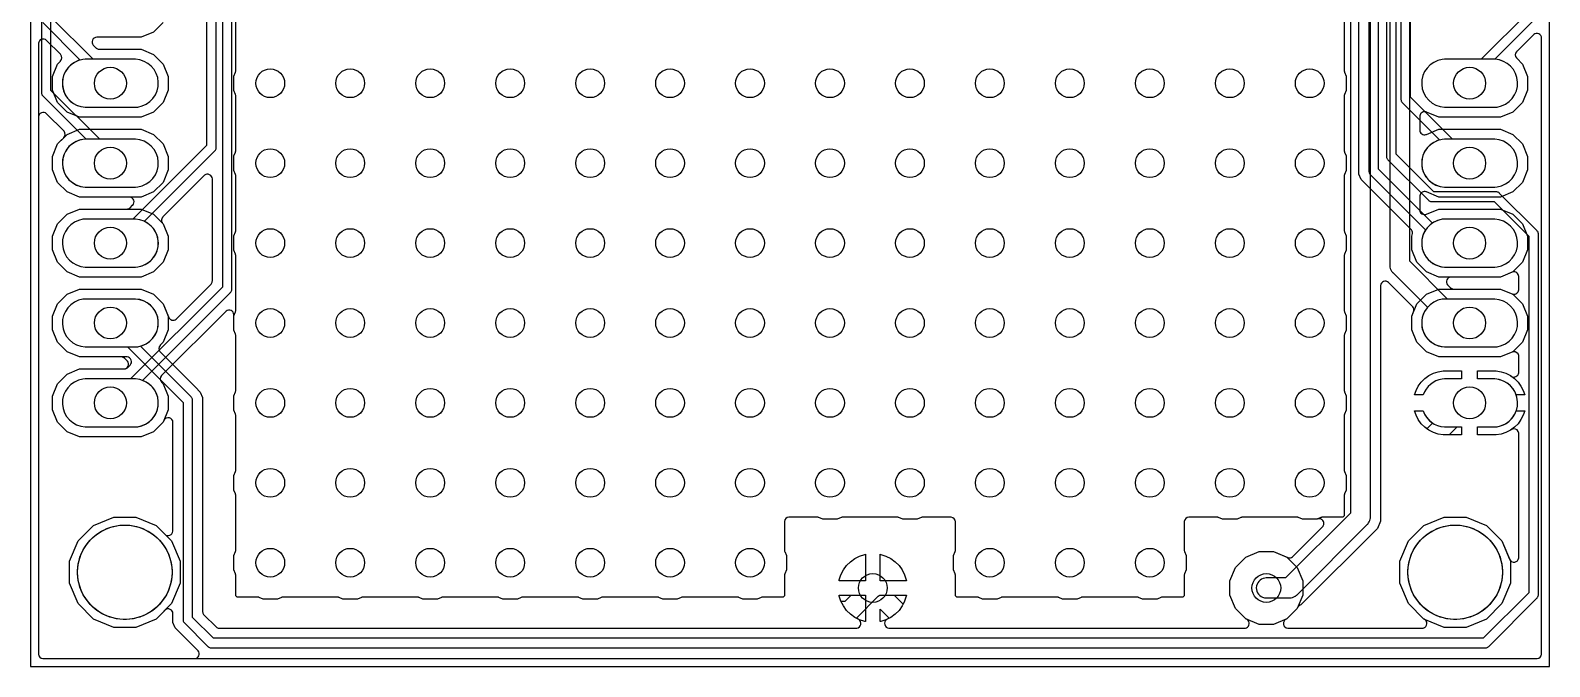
# Model space of a CAD drawing. Header units: millimetres. Extents: x 0 to 48.3, y 0 to 58.
# Drawn here: x 0 to 48.26, y 0 to 20.22 of the extents above; entities that cross this region are included whole.
import ezdxf

# ---------------------------------------------------------------- set-up
doc = ezdxf.new("R2010")
doc.units = ezdxf.units.MM

msp = doc.modelspace()

# ---------------------------------------------------------------- linework, layer by layer
at = {"layer": '16_copper'}
for points in [[(5.598, 44), (5.598, 16.563), (3.258, 14.224), (1.741, 14.224), (1.666, 14.217, 0.906347), (1.741, 12.7), (3.339, 12.7), (3.414, 12.707, 0.74165), (3.628, 14.152), (3.62, 14.155), (5.858, 16.392), (5.861, 16.397), (5.866, 16.401, 0.153125), (5.902, 16.484), (5.902, 16.5), (5.902, 43.937)], [(0.348, 42), (0.348, 18.25), (0.348, 18.244), (0.348, 18.239, 0.153128), (0.382, 18.154), (0.392, 18.142), (1.77, 16.764), (1.741, 16.764, 0.95208), (1.741, 15.24), (3.339, 15.24), (3.414, 15.247, 0.906347), (3.339, 16.764), (2.202, 16.764), (0.652, 18.313), (0.652, 41.937)], [(43.183, 34.94), (43.183, 12.75), (43.183, 12.745), (43.183, 12.741, 0.141261), (43.236, 12.573), (43.242, 12.566), (43.258, 12.545), (43.27, 12.532), (43.275, 12.525), (44.381, 11.42), (44.345, 11.376, 0.599377), (44.921, 10.16), (46.519, 10.16), (46.594, 10.167, 0.906347), (46.519, 11.684), (45.015, 11.684), (43.818, 12.882), (43.818, 38)], [(6.098, 29.25), (6.098, 12.063), (3.178, 9.144), (1.741, 9.144), (1.666, 9.137, 0.906347), (1.741, 7.62), (3.339, 7.62), (3.414, 7.627, 0.777659), (3.564, 9.098), (6.358, 11.892), (6.361, 11.897), (6.366, 11.901, 0.153125), (6.402, 11.984), (6.402, 12), (6.402, 29.187)], [(41.933, 24.618), (41.933, 4.882), (39.868, 2.818), (39.26, 2.818), (39.216, 2.814, 0.845129), (39.199, 2.188), (39.26, 2.183), (40, 2.183), (40.005, 2.183), (40.009, 2.183, 0.141261), (40.177, 2.236), (40.184, 2.242), (40.205, 2.258), (40.218, 2.27), (40.225, 2.275), (42.475, 4.525), (42.478, 4.529), (42.481, 4.532, 0.141258), (42.562, 4.689), (42.562, 4.698), (42.566, 4.723), (42.567, 4.741), (42.568, 4.75), (42.568, 24.75)], [(47.598, 20.813), (46.088, 19.304), (44.921, 19.304), (44.846, 19.297, 0.906347), (44.921, 17.78), (46.519, 17.78), (46.594, 17.787, 0.906299), (46.52, 19.304), (47.858, 20.642)]]:
    msp.add_lwpolyline(points, format="xyb", dxfattribs=at)
for points in [[(47.857, 0.254), (47.861, 0.254, 0.370187), (48.005, 0.391), (48.006, 0.406), (48.006, 19.974), (48.006, 19.975), (48.006, 19.977, 0.622974), (47.757, 20.092), (47.746, 20.081), (47.215, 19.551), (47.213, 19.548), (47.21, 19.545, 0.370187), (47.205, 19.347), (47.215, 19.335), (47.397, 19.153), (47.561, 18.757), (47.561, 18.327), (47.397, 17.931), (47.093, 17.627), (46.697, 17.463), (44.743, 17.463), (44.346, 17.627), (44.343, 17.628), (44.34, 17.629, 0.490278), (44.136, 17.502), (44.135, 17.486), (44.135, 17.058), (44.135, 17.055), (44.135, 17.052, 0.490278), (44.331, 16.912), (44.346, 16.917), (44.743, 17.081), (46.697, 17.081), (47.093, 16.917), (47.397, 16.613), (47.561, 16.217), (47.561, 15.787), (47.397, 15.391), (47.093, 15.087), (46.697, 14.923), (44.743, 14.923), (44.346, 15.087), (44.343, 15.088), (44.34, 15.089, 0.490278), (44.136, 14.962), (44.135, 14.946), (44.135, 14.518), (44.135, 14.515), (44.135, 14.512, 0.490278), (44.331, 14.372), (44.346, 14.377), (44.743, 14.541), (46.697, 14.541), (47.093, 14.377), (47.397, 14.073), (47.561, 13.677), (47.561, 13.247), (47.397, 12.851), (47.093, 12.547), (46.697, 12.383), (45.133, 12.383), (45.132, 12.382), (45.13, 12.382, 0.622971), (45.015, 12.134), (45.026, 12.122), (45.102, 12.046), (45.106, 12.043), (45.11, 12.038, 0.153125), (45.194, 12.002), (45.21, 12.001), (46.697, 12.001), (47.093, 11.837), (47.397, 11.533), (47.561, 11.137), (47.561, 10.707), (47.397, 10.311), (47.093, 10.007), (46.697, 9.843), (44.743, 9.843), (44.347, 10.007), (44.043, 10.311), (43.879, 10.707), (43.879, 11.137), (43.938, 11.281), (43.94, 11.285), (43.942, 11.29, 0.258803), (43.916, 11.435), (43.905, 11.447), (43.145, 12.207), (43.144, 12.208), (43.142, 12.209, 0.622974), (42.886, 12.115), (42.885, 12.099), (42.885, 4.624), (42.788, 4.39), (40.36, 1.962), (40.331, 1.95, 0.111142), (40.277, 1.911), (40.273, 1.907), (40.268, 1.899), (40.261, 1.891, 0.016043), (40.256, 1.882), (40.249, 1.867), (40.24, 1.845), (39.915, 1.52), (39.49, 1.344), (39.03, 1.344), (38.605, 1.52), (38.28, 1.845), (38.104, 2.27), (38.104, 2.73), (38.28, 3.155), (38.605, 3.48), (39.03, 3.656), (39.49, 3.656), (39.939, 3.47), (39.943, 3.468), (39.948, 3.466, 0.258803), (40.093, 3.492), (40.105, 3.503), (41.042, 4.44), (41.043, 4.441), (41.044, 4.442, 0.043728), (41.063, 4.466), (41.069, 4.479), (41.076, 4.492, 0.432655), (40.982, 4.693), (40.968, 4.696), (40.954, 4.699, 0.093209), (40.891, 4.694), (40.876, 4.689), (40.87, 4.686), (40.41, 4.686), (40.285, 4.738), (40.278, 4.74), (40.272, 4.743, 0.050692), (40.242, 4.749), (40.227, 4.75), (38.513, 4.75), (38.507, 4.749), (38.5, 4.749, 0.050697), (38.47, 4.743), (38.455, 4.738), (38.33, 4.686), (37.87, 4.686), (37.745, 4.738), (37.738, 4.74), (37.732, 4.743, 0.050692), (37.702, 4.749), (37.687, 4.75), (36.805, 4.75), (36.801, 4.749), (36.797, 4.75, 0.370187), (36.653, 4.613), (36.652, 4.597), (36.652, 3.715), (36.653, 3.709), (36.653, 3.702, 0.050697), (36.659, 3.672), (36.664, 3.657), (36.716, 3.532), (36.716, 3.072), (36.664, 2.947), (36.662, 2.94), (36.659, 2.934, 0.050692), (36.653, 2.904), (36.652, 2.888), (36.652, 2.254), (36.608, 2.21), (35.973, 2.21), (35.967, 2.209), (35.96, 2.209, 0.050697), (35.93, 2.203), (35.915, 2.198), (35.79, 2.146), (35.33, 2.146), (35.205, 2.198), (35.198, 2.2), (35.192, 2.203, 0.050692), (35.162, 2.209), (35.146, 2.21), (33.433, 2.21), (33.427, 2.209), (33.42, 2.209, 0.050697), (33.39, 2.203), (33.375, 2.198), (33.25, 2.146), (32.79, 2.146), (32.665, 2.198), (32.658, 2.2), (32.652, 2.203, 0.050692), (32.622, 2.209), (32.607, 2.21), (30.893, 2.21), (30.887, 2.209), (30.88, 2.209, 0.050697), (30.85, 2.203), (30.835, 2.198), (30.71, 2.146), (30.25, 2.146), (30.125, 2.198), (30.118, 2.2), (30.112, 2.203, 0.050692), (30.082, 2.209), (30.066, 2.21), (29.432, 2.21), (29.388, 2.254), (29.388, 2.888), (29.387, 2.895), (29.387, 2.902, 0.050697), (29.381, 2.932), (29.376, 2.947), (29.324, 3.072), (29.324, 3.532), (29.376, 3.657), (29.378, 3.664), (29.381, 3.67, 0.050692), (29.387, 3.7), (29.388, 3.715), (29.388, 4.597), (29.387, 4.601), (29.388, 4.605, 0.370187), (29.251, 4.749), (29.235, 4.75), (28.353, 4.75), (28.347, 4.749), (28.34, 4.749, 0.050697), (28.31, 4.743), (28.295, 4.738), (28.17, 4.686), (27.71, 4.686), (27.585, 4.738), (27.578, 4.74), (27.572, 4.743, 0.050692), (27.542, 4.749), (27.527, 4.75), (25.813, 4.75), (25.807, 4.749), (25.8, 4.749, 0.050697), (25.77, 4.743), (25.755, 4.738), (25.63, 4.686), (25.17, 4.686), (25.045, 4.738), (25.038, 4.74), (25.032, 4.743, 0.050692), (25.002, 4.749), (24.986, 4.75), (24.105, 4.75), (24.101, 4.749), (24.097, 4.75, 0.370187), (23.953, 4.613), (23.952, 4.597), (23.952, 3.715), (23.953, 3.709), (23.953, 3.702, 0.050697), (23.959, 3.672), (23.964, 3.657), (24.016, 3.532), (24.016, 3.072), (23.964, 2.947), (23.962, 2.94), (23.959, 2.934, 0.050692), (23.953, 2.904), (23.952, 2.888), (23.952, 2.254), (23.908, 2.21), (23.273, 2.21), (23.267, 2.209), (23.26, 2.209, 0.050697), (23.23, 2.203), (23.215, 2.198), (23.09, 2.146), (22.63, 2.146), (22.505, 2.198), (22.498, 2.2), (22.492, 2.203, 0.050692), (22.462, 2.209), (22.446, 2.21), (20.733, 2.21), (20.727, 2.209), (20.72, 2.209, 0.050697), (20.69, 2.203), (20.675, 2.198), (20.55, 2.146), (20.09, 2.146), (19.965, 2.198), (19.958, 2.2), (19.952, 2.203, 0.050692), (19.922, 2.209), (19.906, 2.21), (18.193, 2.21), (18.187, 2.209), (18.18, 2.209, 0.050697), (18.15, 2.203), (18.135, 2.198), (18.01, 2.146), (17.55, 2.146), (17.425, 2.198), (17.418, 2.2), (17.412, 2.203, 0.050692), (17.382, 2.209), (17.366, 2.21), (15.653, 2.21), (15.647, 2.209), (15.64, 2.209, 0.050697), (15.61, 2.203), (15.595, 2.198), (15.47, 2.146), (15.01, 2.146), (14.885, 2.198), (14.878, 2.2), (14.872, 2.203, 0.050692), (14.842, 2.209), (14.826, 2.21), (13.113, 2.21), (13.107, 2.209), (13.1, 2.209, 0.050697), (13.07, 2.203), (13.055, 2.198), (12.93, 2.146), (12.47, 2.146), (12.345, 2.198), (12.338, 2.2), (12.332, 2.203, 0.050692), (12.302, 2.209), (12.286, 2.21), (10.573, 2.21), (10.567, 2.209), (10.56, 2.209, 0.050697), (10.53, 2.203), (10.515, 2.198), (10.39, 2.146), (9.93, 2.146), (9.805, 2.198), (9.798, 2.2), (9.792, 2.203, 0.050692), (9.762, 2.209), (9.747, 2.21), (8.033, 2.21), (8.027, 2.209), (8.02, 2.209, 0.050697), (7.99, 2.203), (7.975, 2.198), (7.85, 2.146), (7.39, 2.146), (7.265, 2.198), (7.258, 2.2), (7.252, 2.203, 0.050692), (7.222, 2.209), (7.207, 2.21), (6.572, 2.21), (6.528, 2.254), (6.528, 2.888), (6.527, 2.895), (6.527, 2.902, 0.050697), (6.521, 2.932), (6.516, 2.947), (6.464, 3.072), (6.464, 3.532), (6.516, 3.657), (6.518, 3.664), (6.521, 3.67, 0.050692), (6.527, 3.7), (6.528, 3.715), (6.528, 5.429), (6.527, 5.435), (6.527, 5.442, 0.050697), (6.521, 5.472), (6.516, 5.487), (6.464, 5.612), (6.464, 6.072), (6.516, 6.197), (6.518, 6.204), (6.521, 6.21, 0.050692), (6.527, 6.24), (6.528, 6.255), (6.528, 7.968), (6.527, 7.975), (6.527, 7.982, 0.050692), (6.521, 8.012), (6.516, 8.027), (6.464, 8.152), (6.464, 8.612), (6.516, 8.737), (6.518, 8.744), (6.521, 8.75, 0.050692), (6.527, 8.78), (6.528, 8.795), (6.528, 10.508), (6.527, 10.515), (6.527, 10.522, 0.050692), (6.521, 10.552), (6.516, 10.567), (6.464, 10.692), (6.464, 11.182), (6.464, 11.184), (6.464, 11.186, 0.622974), (6.216, 11.3), (6.204, 11.29), (4.17, 9.256), (4.168, 9.253), (4.165, 9.25, 0.370183), (4.16, 9.052), (4.17, 9.04), (4.217, 8.993), (4.381, 8.597), (4.381, 8.167), (4.217, 7.771), (3.913, 7.467), (3.517, 7.303), (1.563, 7.303), (1.167, 7.467), (0.863, 7.771), (0.699, 8.167), (0.699, 8.597), (0.863, 8.993), (1.167, 9.297), (1.563, 9.461), (2.984, 9.461), (2.99, 9.462), (2.995, 9.462, 0.153129), (3.08, 9.496), (3.092, 9.506), (3.168, 9.582), (3.169, 9.584), (3.17, 9.585, 0.622974), (3.076, 9.842), (3.06, 9.843), (1.563, 9.843), (1.167, 10.007), (0.863, 10.311), (0.699, 10.707), (0.699, 11.137), (0.863, 11.533), (1.167, 11.837), (1.563, 12.001), (3.517, 12.001), (3.913, 11.837), (4.217, 11.533), (4.39, 11.116), (4.394, 11.104, 0.498058), (4.63, 11.046), (4.642, 11.056), (5.735, 12.15), (5.739, 12.154), (5.743, 12.158, 0.153125), (5.779, 12.242), (5.78, 12.258), (5.78, 15.498), (5.78, 15.5), (5.78, 15.501, 0.622974), (5.532, 15.616), (5.52, 15.605), (4.21, 14.296), (4.208, 14.293), (4.205, 14.29, 0.225416), (4.168, 14.165), (4.17, 14.154), (4.171, 14.15), (4.172, 14.146, 0.08948), (4.2, 14.092), (4.21, 14.08), (4.217, 14.073), (4.381, 13.677), (4.381, 13.247), (4.217, 12.851), (3.913, 12.547), (3.517, 12.383), (1.563, 12.383), (1.167, 12.547), (0.863, 12.851), (0.699, 13.247), (0.699, 13.677), (0.863, 14.073), (1.167, 14.377), (1.563, 14.541), (3.064, 14.541), (3.07, 14.542), (3.075, 14.542, 0.153129), (3.16, 14.576), (3.172, 14.586), (3.248, 14.662), (3.249, 14.664), (3.25, 14.665, 0.622974), (3.156, 14.922), (3.14, 14.923), (1.563, 14.923), (1.167, 15.087), (0.863, 15.391), (0.699, 15.787), (0.699, 16.217), (0.863, 16.613), (1.06, 16.81), (1.062, 16.813), (1.065, 16.816, 0.370187), (1.07, 17.014), (1.06, 17.026), (0.514, 17.571), (0.513, 17.573), (0.511, 17.574, 0.622974), (0.255, 17.479), (0.254, 17.464), (0.254, 0.406), (0.254, 0.403), (0.254, 0.399, 0.370187), (0.391, 0.255), (0.406, 0.254), (47.854, 0.254)], [(3.414, 17.787, 0.906347), (3.339, 19.304), (1.741, 19.304), (1.666, 19.297, 0.906347), (1.741, 17.78), (3.339, 17.78)], [(46.594, 15.247, 0.906347), (46.519, 16.764), (44.921, 16.764), (44.846, 16.757, 0.906347), (44.921, 15.24), (46.519, 15.24)], [(46.594, 12.707, 0.906347), (46.519, 14.224), (44.921, 14.224), (44.846, 14.217, 0.906347), (44.921, 12.7), (46.519, 12.7)], [(3.414, 10.167, 0.906347), (3.339, 11.684), (1.741, 11.684), (1.666, 11.677, 0.906347), (1.741, 10.16), (3.339, 10.16)], [(43.972, 8.636), (44.016, 8.772), (44.089, 8.914), (44.183, 9.044), (44.296, 9.157), (44.425, 9.251), (44.568, 9.324), (44.72, 9.373), (44.878, 9.398), (45.466, 9.398), (45.466, 9.144), (44.921, 9.144), (44.846, 9.137, 0.276738), (44.24, 8.639), (44.239, 8.636)], [(47.201, 8.636), (47.2, 8.639, 0.303347), (46.519, 9.144), (45.974, 9.144), (45.974, 9.398), (46.562, 9.398), (46.72, 9.373), (46.872, 9.324), (47.014, 9.251), (47.144, 9.157), (47.257, 9.044), (47.351, 8.914), (47.424, 8.772), (47.468, 8.636)], [(44.296, 7.607), (44.183, 7.72), (44.089, 7.85), (44.016, 7.992), (43.972, 8.128), (44.239, 8.128), (44.24, 8.125, 0.148336), (44.504, 7.769), (44.544, 7.743), (44.361, 7.56)], [(45.974, 7.366), (45.974, 7.62), (46.519, 7.62), (46.594, 7.627, 0.276738), (47.2, 8.125), (47.201, 8.128), (47.468, 8.128), (47.424, 7.992), (47.351, 7.85), (47.257, 7.72), (47.144, 7.607), (47.014, 7.513), (46.872, 7.44), (46.72, 7.391), (46.562, 7.366)]]:
    msp.add_lwpolyline(points, format="xyb", close=True, dxfattribs=at)
for points in [[(45.065, 7.366), (45.319, 7.62), (45.466, 7.62), (45.466, 7.366)], [(2.651, 1.246), (2.006, 1.513), (1.513, 2.006), (1.246, 2.651), (1.246, 3.349), (1.513, 3.994), (2.006, 4.487), (2.651, 4.754), (3.349, 4.754), (3.994, 4.487), (4.487, 3.994), (4.754, 3.349), (4.754, 2.651), (4.487, 2.006), (3.994, 1.513), (3.349, 1.246)], [(44.911, 1.246), (44.266, 1.513), (43.773, 2.006), (43.506, 2.651), (43.506, 3.349), (43.773, 3.994), (44.266, 4.487), (44.911, 4.754), (45.609, 4.754), (46.254, 4.487), (46.747, 3.994), (47.014, 3.349), (47.014, 2.651), (46.747, 2.006), (46.254, 1.513), (45.609, 1.246)], [(25.69, 2.729), (25.695, 2.756), (25.748, 2.919), (25.826, 3.072), (25.927, 3.212), (26.048, 3.333), (26.188, 3.434), (26.341, 3.512), (26.504, 3.565), (26.531, 3.57), (26.531, 2.729)], [(26.989, 2.729), (26.989, 3.57), (27.016, 3.565), (27.179, 3.512), (27.332, 3.434), (27.472, 3.333), (27.593, 3.212), (27.694, 3.072), (27.772, 2.919), (27.825, 2.756), (27.83, 2.729)], [(26.504, 1.435), (26.341, 1.488), (26.188, 1.566), (26.048, 1.667), (25.927, 1.788), (25.826, 1.928), (25.748, 2.081), (25.695, 2.244), (25.69, 2.271), (26.531, 2.271), (26.531, 1.43)], [(27.438, 2.271), (27.83, 2.271), (27.825, 2.244), (27.772, 2.081), (27.724, 1.985)], [(26.989, 1.822), (27.275, 1.536), (27.179, 1.488), (27.016, 1.435), (26.989, 1.43)]]:
    msp.add_lwpolyline(points, close=True, dxfattribs=at)
at = {"layer": '1_copper'}
for points in [[(43.536, 24.749), (43.536, 18.034), (43.536, 18.028), (43.536, 18.023, 0.153128), (43.57, 17.938), (43.58, 17.926), (44.766, 16.74), (44.701, 16.72, 0.820679), (44.921, 15.24), (46.519, 15.24), (46.594, 15.247, 0.906347), (46.519, 16.764), (45.174, 16.764), (43.84, 18.097), (43.84, 24.812)], [(43.078, 24.206), (43.078, 16.221), (43.079, 16.215), (43.079, 16.209, 0.153128), (43.113, 16.124), (43.123, 16.113), (44.408, 14.827), (44.413, 14.824), (44.417, 14.82, 0.153125), (44.5, 14.784), (44.516, 14.783), (46.502, 14.783), (47.598, 13.687), (47.598, 2.347), (46.153, 0.902), (5.813, 0.902), (5.152, 1.563), (5.152, 8.462), (5.152, 8.468), (5.152, 8.473, 0.153128), (5.118, 8.558), (5.108, 8.57), (3.494, 10.184), (3.559, 10.204, 0.820679), (3.339, 11.684), (1.741, 11.684), (1.666, 11.677, 0.906347), (1.741, 10.16), (3.086, 10.16), (4.848, 8.399), (4.848, 1.5), (4.848, 1.494), (4.848, 1.489, 0.153128), (4.882, 1.404), (4.892, 1.392), (5.642, 0.642), (5.647, 0.639), (5.651, 0.634, 0.153125), (5.734, 0.598), (5.75, 0.598), (46.216, 0.598), (46.222, 0.598), (46.227, 0.598, 0.153128), (46.312, 0.632), (46.324, 0.642), (47.858, 2.176), (47.861, 2.181), (47.866, 2.185, 0.153125), (47.902, 2.268), (47.902, 2.284), (47.902, 13.75), (47.902, 13.756), (47.902, 13.761, 0.153128), (47.868, 13.846), (47.858, 13.858), (46.673, 15.043), (46.668, 15.047), (46.664, 15.051, 0.153125), (46.58, 15.087), (46.565, 15.088), (44.579, 15.088), (43.383, 16.284), (43.383, 24.269)], [(4.217, 20.471), (3.913, 20.167), (3.517, 20.003), (2.112, 20.003), (2.11, 20.002), (2.108, 20.002, 0.622974), (1.994, 19.754), (2.004, 19.742), (2.08, 19.666), (2.085, 19.663), (2.089, 19.658, 0.153125), (2.173, 19.622), (2.188, 19.621), (3.517, 19.621), (3.913, 19.457), (4.217, 19.153), (4.381, 18.757), (4.381, 18.327), (4.217, 17.931), (3.913, 17.627), (3.517, 17.463), (1.563, 17.463), (1.167, 17.627), (0.863, 17.931), (0.699, 18.327), (0.699, 18.757), (0.863, 19.153), (0.956, 19.246), (0.958, 19.249), (0.961, 19.252, 0.370187), (0.966, 19.45), (0.956, 19.462), (0.514, 19.903), (0.513, 19.905), (0.511, 19.906, 0.622974), (0.255, 19.811), (0.254, 19.796), (0.254, 0.406), (0.254, 0.403), (0.254, 0.399, 0.370187), (0.391, 0.255), (0.406, 0.254), (5.214, 0.254), (5.215, 0.254), (5.217, 0.254, 0.622974), (5.332, 0.503), (5.321, 0.514), (4.602, 1.234), (4.53, 1.407), (4.53, 1.682), (4.53, 1.684), (4.53, 1.685, 0.622974), (4.282, 1.8), (4.27, 1.789), (3.994, 1.513), (3.349, 1.246), (2.651, 1.246), (2.006, 1.513), (1.513, 2.006), (1.246, 2.651), (1.246, 3.349), (1.513, 3.994), (2.006, 4.487), (2.651, 4.754), (3.349, 4.754), (3.994, 4.487), (4.27, 4.211), (4.271, 4.209), (4.273, 4.208, 0.622974), (4.529, 4.303), (4.53, 4.318), (4.53, 7.76), (4.53, 7.761), (4.53, 7.762, 0.77361), (4.244, 7.832), (4.237, 7.818), (4.217, 7.771), (3.913, 7.467), (3.517, 7.303), (1.563, 7.303), (1.167, 7.467), (0.863, 7.771), (0.699, 8.167), (0.699, 8.597), (0.863, 8.993), (1.167, 9.297), (1.563, 9.461), (2.968, 9.461), (2.97, 9.462), (2.972, 9.462, 0.622974), (3.086, 9.71), (3.076, 9.722), (3, 9.798), (2.995, 9.801), (2.991, 9.806, 0.153125), (2.907, 9.842), (2.892, 9.843), (1.563, 9.843), (1.167, 10.007), (0.863, 10.311), (0.699, 10.707), (0.699, 11.137), (0.863, 11.533), (1.167, 11.837), (1.563, 12.001), (3.517, 12.001), (3.913, 11.837), (4.217, 11.533), (4.381, 11.137), (4.381, 10.707), (4.217, 10.311), (4.124, 10.218), (4.122, 10.215), (4.119, 10.212, 0.370187), (4.114, 10.014), (4.124, 10.002), (5.245, 8.882), (5.245, 8.882), (5.398, 8.728), (5.47, 8.555), (5.47, 1.758), (5.47, 1.752), (5.47, 1.746, 0.153124), (5.504, 1.662), (5.515, 1.65), (5.9, 1.265), (5.904, 1.261), (5.908, 1.257, 0.153125), (5.992, 1.221), (6.008, 1.22), (26.232, 1.22), (26.242, 1.221), (26.253, 1.221, 0.695633), (26.315, 1.5), (26.308, 1.504), (26.306, 1.505), (26.304, 1.506), (26.301, 1.508), (26.239, 1.54), (26.934, 2.235), (26.965, 2.258), (26.979, 2.271), (27.83, 2.271), (27.825, 2.244), (27.772, 2.081), (27.694, 1.928), (27.593, 1.788), (27.472, 1.667), (27.332, 1.566), (27.219, 1.508), (27.21, 1.502), (27.201, 1.497, 0.695633), (27.273, 1.221), (27.281, 1.22), (27.283, 1.22), (27.284, 1.22), (27.288, 1.22), (38.564, 1.22), (38.565, 1.22), (38.566, 1.22), (38.581, 1.222), (38.595, 1.223, 0.558868), (38.684, 1.467), (38.674, 1.477), (38.664, 1.488, 0.046433), (38.637, 1.506), (38.623, 1.513), (38.605, 1.52), (38.28, 1.845), (38.104, 2.27), (38.104, 2.73), (38.28, 3.155), (38.605, 3.48), (39.03, 3.656), (39.49, 3.656), (39.915, 3.48), (40.24, 3.155), (40.416, 2.73), (40.416, 2.27), (40.24, 1.845), (39.915, 1.52), (39.897, 1.513, 0.778628), (39.94, 1.221), (39.956, 1.22), (44.208, 1.22), (44.209, 1.22), (44.21, 1.22, 0.110326), (44.282, 1.24), (44.295, 1.247), (44.296, 1.248), (44.297, 1.248, 0.310157), (44.356, 1.41), (44.355, 1.411), (44.355, 1.412, 0.183019), (44.28, 1.506), (44.266, 1.513), (43.773, 2.006), (43.506, 2.651), (43.506, 3.349), (43.773, 3.994), (44.266, 4.487), (44.911, 4.754), (45.609, 4.754), (46.254, 4.487), (46.747, 3.994), (46.987, 3.414), (46.987, 3.413), (46.988, 3.413, 0.773607), (47.279, 3.457), (47.28, 3.473), (47.28, 7.407), (47.28, 7.412), (47.28, 7.418, 0.408204), (47.12, 7.559), (47.115, 7.558), (47.109, 7.558, 0.089006), (47.051, 7.539), (47.038, 7.53), (47.014, 7.513), (46.872, 7.44), (46.72, 7.391), (46.562, 7.366), (45.974, 7.366), (45.974, 7.62), (46.519, 7.62), (46.594, 7.627, 0.906347), (46.519, 9.144), (45.974, 9.144), (45.974, 9.398), (46.562, 9.398), (46.72, 9.373), (46.872, 9.324), (47.014, 9.251), (47.038, 9.234, 0.578051), (47.279, 9.341), (47.28, 9.357), (47.28, 9.856), (47.28, 9.859), (47.28, 9.862), (47.28, 9.862), (47.28, 9.863), (47.279, 9.868), (47.278, 9.874), (47.277, 9.887, 0.380879), (47.114, 10.008), (47.102, 10.006), (47.096, 10.005), (47.095, 10.004), (47.095, 10.004), (47.09, 10.004, 0.009371), (47.084, 10.002), (47.069, 9.997), (46.697, 9.843), (44.743, 9.843), (44.347, 10.007), (44.043, 10.311), (43.879, 10.707), (43.879, 11.137), (44.043, 11.533), (44.347, 11.837), (44.743, 12.001), (46.697, 12.001), (47.069, 11.847), (47.072, 11.846), (47.075, 11.845), (47.078, 11.844), (47.08, 11.843), (47.085, 11.842), (47.087, 11.842), (47.099, 11.838, 0.440067), (47.279, 11.972), (47.28, 11.988), (47.28, 12.396), (47.28, 12.399), (47.28, 12.402, 0.490278), (47.084, 12.542), (47.069, 12.537), (46.697, 12.383), (44.743, 12.383), (44.347, 12.547), (44.043, 12.851), (43.879, 13.247), (43.879, 13.677), (43.898, 13.724, 0.275546), (43.876, 13.879), (43.865, 13.89), (42.274, 15.482), (42.202, 15.655), (42.202, 23.82)], [(42.52, 24.015), (42.52, 15.748), (42.52, 15.742), (42.52, 15.737, 0.153128), (42.554, 15.652), (42.564, 15.64), (44.322, 13.882), (44.304, 13.854, 0.566493), (44.921, 12.7), (46.519, 12.7), (46.594, 12.707, 0.906347), (46.519, 14.224), (44.921, 14.224), (44.846, 14.217, 0.098491), (44.566, 14.116), (44.538, 14.098), (42.824, 15.811), (42.824, 24.078)], [(0.392, 20.474), (1.586, 19.28), (1.521, 19.26, 0.820679), (1.741, 17.78), (3.339, 17.78), (3.414, 17.787, 0.906347), (3.339, 19.304), (1.994, 19.304), (0.652, 20.645)], [(41.732, 20.669), (41.732, 18.955), (41.733, 18.949), (41.733, 18.942, 0.050697), (41.739, 18.912), (41.744, 18.897), (41.796, 18.772), (41.796, 18.312), (41.744, 18.187), (41.742, 18.18), (41.739, 18.174, 0.050692), (41.733, 18.144), (41.732, 18.128), (41.732, 16.415), (41.733, 16.409), (41.733, 16.402, 0.050697), (41.739, 16.372), (41.744, 16.357), (41.796, 16.232), (41.796, 15.772), (41.744, 15.647), (41.742, 15.64), (41.739, 15.634, 0.050692), (41.733, 15.604), (41.732, 15.588), (41.732, 13.875), (41.733, 13.869), (41.733, 13.862, 0.050697), (41.739, 13.832), (41.744, 13.817), (41.796, 13.692), (41.796, 13.232), (41.744, 13.107), (41.742, 13.1), (41.739, 13.094, 0.050692), (41.733, 13.064), (41.732, 13.049), (41.732, 11.335), (41.733, 11.329), (41.733, 11.322, 0.050697), (41.739, 11.292), (41.744, 11.277), (41.796, 11.152), (41.796, 10.692), (41.744, 10.567), (41.742, 10.56), (41.739, 10.554, 0.050692), (41.733, 10.524), (41.732, 10.508), (41.732, 8.795), (41.733, 8.789), (41.733, 8.782, 0.050697), (41.739, 8.752), (41.744, 8.737), (41.796, 8.612), (41.796, 8.152), (41.744, 8.027), (41.742, 8.02), (41.739, 8.014, 0.050692), (41.733, 7.984), (41.732, 7.968), (41.732, 6.255), (41.733, 6.249), (41.733, 6.242, 0.050697), (41.739, 6.212), (41.744, 6.197), (41.796, 6.072), (41.796, 5.612), (41.744, 5.487), (41.742, 5.48), (41.739, 5.474, 0.050692), (41.733, 5.444), (41.732, 5.429), (41.732, 4.794), (41.688, 4.75), (41.053, 4.75), (41.047, 4.749), (41.04, 4.749, 0.050697), (41.01, 4.743), (40.995, 4.738), (40.87, 4.686), (40.41, 4.686), (40.285, 4.738), (40.278, 4.74), (40.272, 4.743, 0.050692), (40.242, 4.749), (40.227, 4.75), (38.513, 4.75), (38.507, 4.749), (38.5, 4.749, 0.050697), (38.47, 4.743), (38.455, 4.738), (38.33, 4.686), (37.87, 4.686), (37.745, 4.738), (37.738, 4.74), (37.732, 4.743, 0.050692), (37.702, 4.749), (37.687, 4.75), (36.805, 4.75), (36.801, 4.749), (36.797, 4.75, 0.370187), (36.653, 4.613), (36.652, 4.597), (36.652, 3.715), (36.653, 3.709), (36.653, 3.702, 0.050692), (36.659, 3.672), (36.664, 3.657), (36.716, 3.532), (36.716, 3.072), (36.664, 2.947), (36.662, 2.94), (36.659, 2.934, 0.050692), (36.653, 2.904), (36.652, 2.888), (36.652, 2.254), (36.608, 2.21), (35.973, 2.21), (35.967, 2.209), (35.96, 2.209, 0.050692), (35.93, 2.203), (35.915, 2.198), (35.79, 2.146), (35.33, 2.146), (35.205, 2.198), (35.198, 2.2), (35.192, 2.203, 0.050692), (35.162, 2.209), (35.146, 2.21), (33.433, 2.21), (33.427, 2.209), (33.42, 2.209, 0.050697), (33.39, 2.203), (33.375, 2.198), (33.25, 2.146), (32.79, 2.146), (32.665, 2.198), (32.658, 2.2), (32.652, 2.203, 0.050692), (32.622, 2.209), (32.607, 2.21), (30.893, 2.21), (30.887, 2.209), (30.88, 2.209, 0.050692), (30.85, 2.203), (30.835, 2.198), (30.71, 2.146), (30.25, 2.146), (30.125, 2.198), (30.118, 2.2), (30.112, 2.203, 0.050692), (30.082, 2.209), (30.066, 2.21), (29.432, 2.21), (29.388, 2.254), (29.388, 2.888), (29.387, 2.895), (29.387, 2.902, 0.050692), (29.381, 2.932), (29.376, 2.947), (29.324, 3.072), (29.324, 3.532), (29.376, 3.657), (29.378, 3.664), (29.381, 3.67, 0.050692), (29.387, 3.7), (29.388, 3.715), (29.388, 4.597), (29.387, 4.601), (29.388, 4.605, 0.370187), (29.251, 4.749), (29.235, 4.75), (28.353, 4.75), (28.347, 4.749), (28.34, 4.749, 0.050697), (28.31, 4.743), (28.295, 4.738), (28.17, 4.686), (27.71, 4.686), (27.585, 4.738), (27.578, 4.74), (27.572, 4.743, 0.050692), (27.542, 4.749), (27.527, 4.75), (25.813, 4.75), (25.807, 4.749), (25.8, 4.749, 0.050697), (25.77, 4.743), (25.755, 4.738), (25.63, 4.686), (25.17, 4.686), (25.045, 4.738), (25.038, 4.74), (25.032, 4.743, 0.050692), (25.002, 4.749), (24.986, 4.75), (24.105, 4.75), (24.101, 4.749), (24.097, 4.75, 0.370187), (23.953, 4.613), (23.952, 4.597), (23.952, 3.715), (23.953, 3.709), (23.953, 3.702, 0.050692), (23.959, 3.672), (23.964, 3.657), (24.016, 3.532), (24.016, 3.072), (23.964, 2.947), (23.962, 2.94), (23.959, 2.934, 0.050692), (23.953, 2.904), (23.952, 2.888), (23.952, 2.254), (23.908, 2.21), (23.273, 2.21), (23.267, 2.209), (23.26, 2.209, 0.050692), (23.23, 2.203), (23.215, 2.198), (23.09, 2.146), (22.63, 2.146), (22.505, 2.198), (22.498, 2.2), (22.492, 2.203, 0.050692), (22.462, 2.209), (22.446, 2.21), (20.733, 2.21), (20.727, 2.209), (20.72, 2.209, 0.050692), (20.69, 2.203), (20.675, 2.198), (20.55, 2.146), (20.09, 2.146), (19.965, 2.198), (19.958, 2.2), (19.952, 2.203, 0.050692), (19.922, 2.209), (19.906, 2.21), (18.193, 2.21), (18.187, 2.209), (18.18, 2.209, 0.050692), (18.15, 2.203), (18.135, 2.198), (18.01, 2.146), (17.55, 2.146), (17.425, 2.198), (17.418, 2.2), (17.412, 2.203, 0.050692), (17.382, 2.209), (17.366, 2.21), (15.653, 2.21), (15.647, 2.209), (15.64, 2.209, 0.050692), (15.61, 2.203), (15.595, 2.198), (15.47, 2.146), (15.01, 2.146), (14.885, 2.198), (14.878, 2.2), (14.872, 2.203, 0.050692), (14.842, 2.209), (14.826, 2.21), (13.113, 2.21), (13.107, 2.209), (13.1, 2.209, 0.050692), (13.07, 2.203), (13.055, 2.198), (12.93, 2.146), (12.47, 2.146), (12.345, 2.198), (12.338, 2.2), (12.332, 2.203, 0.050692), (12.302, 2.209), (12.286, 2.21), (10.573, 2.21), (10.567, 2.209), (10.56, 2.209, 0.050697), (10.53, 2.203), (10.515, 2.198), (10.39, 2.146), (9.93, 2.146), (9.805, 2.198), (9.798, 2.2), (9.792, 2.203, 0.050692), (9.762, 2.209), (9.747, 2.21), (8.033, 2.21), (8.027, 2.209), (8.02, 2.209, 0.050697), (7.99, 2.203), (7.975, 2.198), (7.85, 2.146), (7.39, 2.146), (7.265, 2.198), (7.258, 2.2), (7.252, 2.203, 0.050692), (7.222, 2.209), (7.207, 2.21), (6.572, 2.21), (6.528, 2.254), (6.528, 2.888), (6.527, 2.895), (6.527, 2.902, 0.050697), (6.521, 2.932), (6.516, 2.947), (6.464, 3.072), (6.464, 3.532), (6.516, 3.657), (6.518, 3.664), (6.521, 3.67, 0.050692), (6.527, 3.7), (6.528, 3.715), (6.528, 5.429), (6.527, 5.435), (6.527, 5.442, 0.050697), (6.521, 5.472), (6.516, 5.487), (6.464, 5.612), (6.464, 6.072), (6.516, 6.197), (6.518, 6.204), (6.521, 6.21, 0.050692), (6.527, 6.24), (6.528, 6.255), (6.528, 7.968), (6.527, 7.975), (6.527, 7.982, 0.050697), (6.521, 8.012), (6.516, 8.027), (6.464, 8.152), (6.464, 8.612), (6.516, 8.737), (6.518, 8.744), (6.521, 8.75, 0.050692), (6.527, 8.78), (6.528, 8.795), (6.528, 10.508), (6.527, 10.515), (6.527, 10.522, 0.050697), (6.521, 10.552), (6.516, 10.567), (6.464, 10.692), (6.464, 11.152), (6.516, 11.277), (6.518, 11.284), (6.521, 11.29, 0.050692), (6.527, 11.32), (6.528, 11.335), (6.528, 13.049), (6.527, 13.055), (6.527, 13.062, 0.050697), (6.521, 13.092), (6.516, 13.107), (6.464, 13.232), (6.464, 13.692), (6.516, 13.817), (6.518, 13.824), (6.521, 13.83, 0.050692), (6.527, 13.86), (6.528, 13.875), (6.528, 15.588), (6.527, 15.595), (6.527, 15.602, 0.050692), (6.521, 15.632), (6.516, 15.647), (6.464, 15.772), (6.464, 16.232), (6.516, 16.357), (6.518, 16.364), (6.521, 16.37, 0.050692), (6.527, 16.4), (6.528, 16.415), (6.528, 18.128), (6.527, 18.135), (6.527, 18.142, 0.050692), (6.521, 18.172), (6.516, 18.187), (6.464, 18.312), (6.464, 18.772), (6.516, 18.897), (6.518, 18.904), (6.521, 18.91, 0.050692), (6.527, 18.94), (6.528, 18.955), (6.528, 20.669)]]:
    msp.add_lwpolyline(points, format="xyb", dxfattribs=at)
for points in [[(46.594, 17.787, 0.906347), (46.519, 19.304), (44.921, 19.304), (44.846, 19.297, 0.906347), (44.921, 17.78), (46.519, 17.78)], [(3.414, 15.247, 0.906347), (3.339, 16.764), (1.741, 16.764), (1.666, 16.757, 0.906347), (1.741, 15.24), (3.339, 15.24)], [(3.414, 12.707, 0.906347), (3.339, 14.224), (1.741, 14.224), (1.666, 14.217, 0.906347), (1.741, 12.7), (3.339, 12.7)], [(46.594, 10.167, 0.906347), (46.519, 11.684), (44.921, 11.684), (44.846, 11.677, 0.906347), (44.921, 10.16), (46.519, 10.16)], [(43.972, 8.636), (44.016, 8.772), (44.089, 8.914), (44.183, 9.044), (44.296, 9.157), (44.425, 9.251), (44.568, 9.324), (44.72, 9.373), (44.878, 9.398), (45.466, 9.398), (45.466, 9.144), (44.921, 9.144), (44.846, 9.137, 0.276738), (44.24, 8.639), (44.239, 8.636)], [(3.414, 7.627, 0.906347), (3.339, 9.144), (1.741, 9.144), (1.666, 9.137, 0.906347), (1.741, 7.62), (3.339, 7.62)], [(44.878, 7.366), (44.72, 7.391), (44.568, 7.44), (44.425, 7.513), (44.296, 7.607), (44.183, 7.72), (44.089, 7.85), (44.016, 7.992), (43.972, 8.128), (44.239, 8.128), (44.24, 8.125, 0.303347), (44.921, 7.62), (45.466, 7.62), (45.466, 7.366)]]:
    msp.add_lwpolyline(points, format="xyb", close=True, dxfattribs=at)
for points in [[(1.563, 14.923), (1.167, 15.087), (0.863, 15.391), (0.699, 15.787), (0.699, 16.217), (0.863, 16.613), (1.167, 16.917), (1.563, 17.081), (3.517, 17.081), (3.913, 16.917), (4.217, 16.613), (4.381, 16.217), (4.381, 15.787), (4.217, 15.391), (3.913, 15.087), (3.517, 14.923)], [(1.563, 12.383), (1.167, 12.547), (0.863, 12.851), (0.699, 13.247), (0.699, 13.677), (0.863, 14.073), (1.167, 14.377), (1.563, 14.541), (3.517, 14.541), (3.913, 14.377), (4.217, 14.073), (4.381, 13.677), (4.381, 13.247), (4.217, 12.851), (3.913, 12.547), (3.517, 12.383)], [(25.69, 2.729), (25.695, 2.756), (25.748, 2.919), (25.826, 3.072), (25.927, 3.212), (26.048, 3.333), (26.188, 3.434), (26.341, 3.512), (26.504, 3.565), (26.531, 3.57), (26.531, 2.729), (26.53, 2.729)], [(26.989, 2.729), (26.989, 3.57), (27.016, 3.565), (27.179, 3.512), (27.332, 3.434), (27.472, 3.333), (27.593, 3.212), (27.694, 3.072), (27.772, 2.919), (27.825, 2.756), (27.83, 2.729)], [(25.868, 2.067), (25.755, 2.067), (25.748, 2.081), (25.695, 2.244), (25.69, 2.271), (26.072, 2.271)]]:
    msp.add_lwpolyline(points, close=True, dxfattribs=at)
at = {"layer": 'drills_NPTH'}
for centre in [(3, 3), (45.26, 3)]:
    msp.add_circle(centre, 1.5, dxfattribs=at)
at = {"layer": 'drills_PTH'}
for centre, radius in [((2.54, 18.542), 0.508), ((7.62, 18.542), 0.457), ((10.16, 18.542), 0.457), ((12.7, 18.542), 0.457), ((15.24, 18.542), 0.457), ((17.78, 18.542), 0.457), ((20.32, 18.542), 0.457), ((22.86, 18.542), 0.457), ((25.4, 18.542), 0.457), ((27.94, 18.542), 0.457), ((30.48, 18.542), 0.457), ((33.02, 18.542), 0.457), ((35.56, 18.542), 0.457), ((38.1, 18.542), 0.457), ((40.64, 18.542), 0.457), ((45.72, 18.542), 0.508), ((2.54, 16.002), 0.508), ((7.62, 16.002), 0.457), ((10.16, 16.002), 0.457), ((12.7, 16.002), 0.457), ((15.24, 16.002), 0.457), ((17.78, 16.002), 0.457), ((20.32, 16.002), 0.457), ((22.86, 16.002), 0.457), ((25.4, 16.002), 0.457), ((27.94, 16.002), 0.457), ((30.48, 16.002), 0.457), ((33.02, 16.002), 0.457), ((35.56, 16.002), 0.457), ((38.1, 16.002), 0.457), ((40.64, 16.002), 0.457), ((45.72, 16.002), 0.508), ((2.54, 13.462), 0.508), ((7.62, 13.462), 0.457), ((10.16, 13.462), 0.457), ((12.7, 13.462), 0.457), ((15.24, 13.462), 0.457), ((17.78, 13.462), 0.457), ((20.32, 13.462), 0.457), ((22.86, 13.462), 0.457), ((25.4, 13.462), 0.457), ((27.94, 13.462), 0.457), ((30.48, 13.462), 0.457), ((33.02, 13.462), 0.457), ((35.56, 13.462), 0.457), ((38.1, 13.462), 0.457), ((40.64, 13.462), 0.457), ((45.72, 13.462), 0.508), ((2.54, 10.922), 0.508), ((7.62, 10.922), 0.457), ((10.16, 10.922), 0.457), ((12.7, 10.922), 0.457), ((15.24, 10.922), 0.457), ((17.78, 10.922), 0.457), ((20.32, 10.922), 0.457), ((22.86, 10.922), 0.457), ((25.4, 10.922), 0.457), ((27.94, 10.922), 0.457), ((30.48, 10.922), 0.457), ((33.02, 10.922), 0.457), ((35.56, 10.922), 0.457), ((38.1, 10.922), 0.457), ((40.64, 10.922), 0.457), ((45.72, 10.922), 0.508), ((2.54, 8.382), 0.508), ((7.62, 8.382), 0.457), ((10.16, 8.382), 0.457), ((12.7, 8.382), 0.457), ((15.24, 8.382), 0.457), ((17.78, 8.382), 0.457), ((20.32, 8.382), 0.457), ((22.86, 8.382), 0.457), ((25.4, 8.382), 0.457), ((27.94, 8.382), 0.457), ((30.48, 8.382), 0.457), ((33.02, 8.382), 0.457), ((35.56, 8.382), 0.457), ((38.1, 8.382), 0.457), ((40.64, 8.382), 0.457), ((45.72, 8.382), 0.508), ((7.62, 5.842), 0.457), ((10.16, 5.842), 0.457), ((12.7, 5.842), 0.457), ((15.24, 5.842), 0.457), ((17.78, 5.842), 0.457), ((20.32, 5.842), 0.457), ((22.86, 5.842), 0.457), ((25.4, 5.842), 0.457), ((27.94, 5.842), 0.457), ((30.48, 5.842), 0.457), ((33.02, 5.842), 0.457), ((35.56, 5.842), 0.457), ((38.1, 5.842), 0.457), ((40.64, 5.842), 0.457), ((7.62, 3.302), 0.457), ((10.16, 3.302), 0.457), ((12.7, 3.302), 0.457), ((15.24, 3.302), 0.457), ((17.78, 3.302), 0.457), ((20.32, 3.302), 0.457), ((22.86, 3.302), 0.457), ((30.48, 3.302), 0.457), ((33.02, 3.302), 0.457), ((35.56, 3.302), 0.457), ((26.76, 2.5), 0.457), ((39.26, 2.5), 0.457)]:
    msp.add_circle(centre, radius, dxfattribs=at)
at = {"layer": 'holes'}
for points in [[(4.5, 2.946), (4.492, 2.84), (4.477, 2.734), (4.454, 2.629), (4.424, 2.526), (4.387, 2.426), (4.342, 2.328), (4.291, 2.234), (4.233, 2.144), (4.169, 2.058), (4.099, 1.977), (4.023, 1.901), (3.942, 1.831), (3.856, 1.767), (3.766, 1.709), (3.672, 1.658), (3.574, 1.613), (3.474, 1.576), (3.371, 1.546), (3.267, 1.523), (3.16, 1.508), (3.054, 1.5), (2.946, 1.5), (2.84, 1.508), (2.734, 1.523), (2.629, 1.546), (2.526, 1.576), (2.426, 1.613), (2.328, 1.658), (2.234, 1.709), (2.144, 1.767), (2.058, 1.831), (1.977, 1.901), (1.901, 1.977), (1.831, 2.058), (1.767, 2.144), (1.709, 2.234), (1.658, 2.328), (1.613, 2.426), (1.576, 2.526), (1.546, 2.629), (1.523, 2.734), (1.508, 2.84), (1.5, 2.946), (1.5, 3.054), (1.508, 3.16), (1.523, 3.267), (1.546, 3.371), (1.576, 3.474), (1.613, 3.574), (1.658, 3.672), (1.709, 3.766), (1.767, 3.856), (1.831, 3.942), (1.901, 4.023), (1.977, 4.099), (2.058, 4.169), (2.144, 4.233), (2.234, 4.291), (2.328, 4.342), (2.426, 4.387), (2.526, 4.424), (2.629, 4.454), (2.734, 4.477), (2.84, 4.492), (2.946, 4.5), (3.054, 4.5), (3.16, 4.492), (3.267, 4.477), (3.371, 4.454), (3.474, 4.424), (3.574, 4.387), (3.672, 4.342), (3.766, 4.291), (3.856, 4.233), (3.942, 4.169), (4.023, 4.099), (4.099, 4.023), (4.169, 3.942), (4.233, 3.856), (4.291, 3.766), (4.342, 3.672), (4.387, 3.574), (4.424, 3.474), (4.454, 3.371), (4.477, 3.267), (4.492, 3.16), (4.5, 3.054), (4.5, 2.946)], [(46.76, 2.946), (46.752, 2.84), (46.737, 2.734), (46.714, 2.629), (46.684, 2.526), (46.647, 2.426), (46.602, 2.328), (46.551, 2.234), (46.493, 2.144), (46.429, 2.058), (46.359, 1.977), (46.283, 1.901), (46.202, 1.831), (46.116, 1.767), (46.026, 1.709), (45.932, 1.658), (45.834, 1.613), (45.734, 1.576), (45.631, 1.546), (45.526, 1.523), (45.42, 1.508), (45.314, 1.5), (45.206, 1.5), (45.1, 1.508), (44.994, 1.523), (44.889, 1.546), (44.786, 1.576), (44.686, 1.613), (44.588, 1.658), (44.494, 1.709), (44.404, 1.767), (44.318, 1.831), (44.237, 1.901), (44.161, 1.977), (44.091, 2.058), (44.027, 2.144), (43.969, 2.234), (43.918, 2.328), (43.873, 2.426), (43.836, 2.526), (43.806, 2.629), (43.783, 2.734), (43.768, 2.84), (43.76, 2.946), (43.76, 3.054), (43.768, 3.16), (43.783, 3.267), (43.806, 3.371), (43.836, 3.474), (43.873, 3.574), (43.918, 3.672), (43.969, 3.766), (44.027, 3.856), (44.091, 3.942), (44.161, 4.023), (44.237, 4.099), (44.318, 4.169), (44.404, 4.233), (44.494, 4.291), (44.588, 4.342), (44.686, 4.387), (44.786, 4.424), (44.889, 4.454), (44.994, 4.477), (45.1, 4.492), (45.206, 4.5), (45.314, 4.5), (45.42, 4.492), (45.526, 4.477), (45.631, 4.454), (45.734, 4.424), (45.834, 4.387), (45.932, 4.342), (46.026, 4.291), (46.116, 4.233), (46.202, 4.169), (46.283, 4.099), (46.359, 4.023), (46.429, 3.942), (46.493, 3.856), (46.551, 3.766), (46.602, 3.672), (46.647, 3.574), (46.684, 3.474), (46.714, 3.371), (46.737, 3.267), (46.752, 3.16), (46.76, 3.054), (46.76, 2.946)]]:
    msp.add_lwpolyline(points, close=True, dxfattribs=at)
at = {"layer": 'outline'}
msp.add_lwpolyline([(0, 0), (48.26, 0), (48.26, 58), (0, 58), (0, 0)], close=True, dxfattribs=at)

doc.saveas('drawing.dxf')
